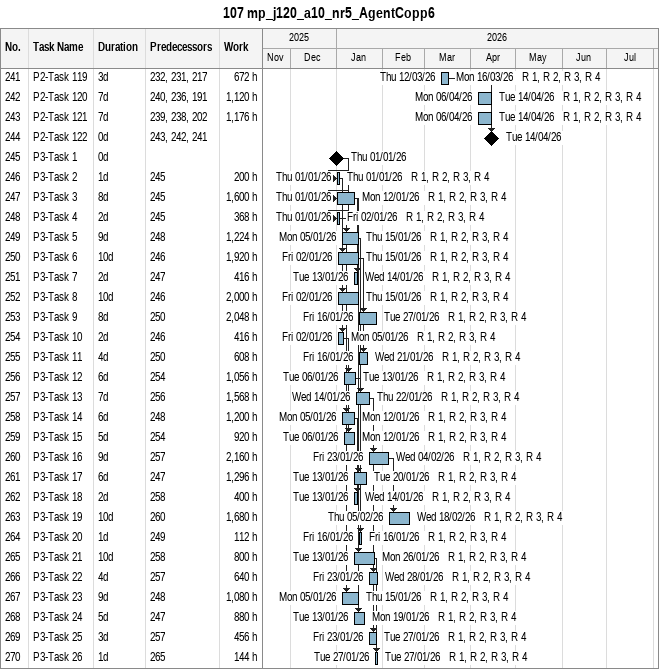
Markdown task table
107 mp_j120_a10_nr5_AgentCopp6

| ID | Task | Duration | Start | Finish | Predecessors | Resources | Work (h) |
|---|---|---|---|---|---|---|---|
| 241 | P2-Task 119 | 3d | 2026-03-12 | 2026-03-16 | 232, 231, 217 | R 1, R 2, R 3, R 4 | 672 |
| 242 | P2-Task 120 | 7d | 2026-04-06 | 2026-04-14 | 240, 236, 191 | R 1, R 2, R 3, R 4 | 1120 |
| 243 | P2-Task 121 | 7d | 2026-04-06 | 2026-04-14 | 239, 238, 202 | R 1, R 2, R 3, R 4 | 1176 |
| 244 | P2-Task 122 | 0d | 2026-04-14 | 2026-04-14 | 243, 242, 241 |  |  |
| 245 | P3-Task 1 | 0d | 2026-01-01 | 2026-01-01 |  |  |  |
| 246 | P3-Task 2 | 1d | 2026-01-01 | 2026-01-01 | 245 | R 1, R 2, R 3, R 4 | 200 |
| 247 | P3-Task 3 | 8d | 2026-01-01 | 2026-01-12 | 245 | R 1, R 2, R 3, R 4 | 1600 |
| 248 | P3-Task 4 | 2d | 2026-01-01 | 2026-01-02 | 245 | R 1, R 2, R 3, R 4 | 368 |
| 249 | P3-Task 5 | 9d | 2026-01-05 | 2026-01-15 | 248 | R 1, R 2, R 3, R 4 | 1224 |
| 250 | P3-Task 6 | 10d | 2026-01-02 | 2026-01-15 | 246 | R 1, R 2, R 3, R 4 | 1920 |
| 251 | P3-Task 7 | 2d | 2026-01-13 | 2026-01-14 | 247 | R 1, R 2, R 3, R 4 | 416 |
| 252 | P3-Task 8 | 10d | 2026-01-02 | 2026-01-15 | 246 | R 1, R 2, R 3, R 4 | 2000 |
| 253 | P3-Task 9 | 8d | 2026-01-16 | 2026-01-27 | 250 | R 1, R 2, R 3, R 4 | 2048 |
| 254 | P3-Task 10 | 2d | 2026-01-02 | 2026-01-05 | 246 | R 1, R 2, R 3, R 4 | 416 |
| 255 | P3-Task 11 | 4d | 2026-01-16 | 2026-01-21 | 250 | R 1, R 2, R 3, R 4 | 608 |
| 256 | P3-Task 12 | 6d | 2026-01-06 | 2026-01-13 | 254 | R 1, R 2, R 3, R 4 | 1056 |
| 257 | P3-Task 13 | 7d | 2026-01-14 | 2026-01-22 | 256 | R 1, R 2, R 3, R 4 | 1568 |
| 258 | P3-Task 14 | 6d | 2026-01-05 | 2026-01-12 | 248 | R 1, R 2, R 3, R 4 | 1200 |
| 259 | P3-Task 15 | 5d | 2026-01-06 | 2026-01-12 | 254 | R 1, R 2, R 3, R 4 | 920 |
| 260 | P3-Task 16 | 9d | 2026-01-23 | 2026-02-04 | 257 | R 1, R 2, R 3, R 4 | 2160 |
| 261 | P3-Task 17 | 6d | 2026-01-13 | 2026-01-20 | 247 | R 1, R 2, R 3, R 4 | 1296 |
| 262 | P3-Task 18 | 2d | 2026-01-13 | 2026-01-14 | 258 | R 1, R 2, R 3, R 4 | 400 |
| 263 | P3-Task 19 | 10d | 2026-02-05 | 2026-02-18 | 260 | R 1, R 2, R 3, R 4 | 1680 |
| 264 | P3-Task 20 | 1d | 2026-01-16 | 2026-01-16 | 249 | R 1, R 2, R 3, R 4 | 112 |
| 265 | P3-Task 21 | 10d | 2026-01-13 | 2026-01-26 | 258 | R 1, R 2, R 3, R 4 | 800 |
| 266 | P3-Task 22 | 4d | 2026-01-23 | 2026-01-28 | 257 | R 1, R 2, R 3, R 4 | 640 |
| 267 | P3-Task 23 | 9d | 2026-01-05 | 2026-01-15 | 248 | R 1, R 2, R 3, R 4 | 1080 |
| 268 | P3-Task 24 | 5d | 2026-01-13 | 2026-01-19 | 247 | R 1, R 2, R 3, R 4 | 880 |
| 269 | P3-Task 25 | 3d | 2026-01-23 | 2026-01-27 | 257 | R 1, R 2, R 3, R 4 | 456 |
| 270 | P3-Task 26 | 1d | 2026-01-27 | 2026-01-27 | 265 | R 1, R 2, R 3, R 4 | 144 |
